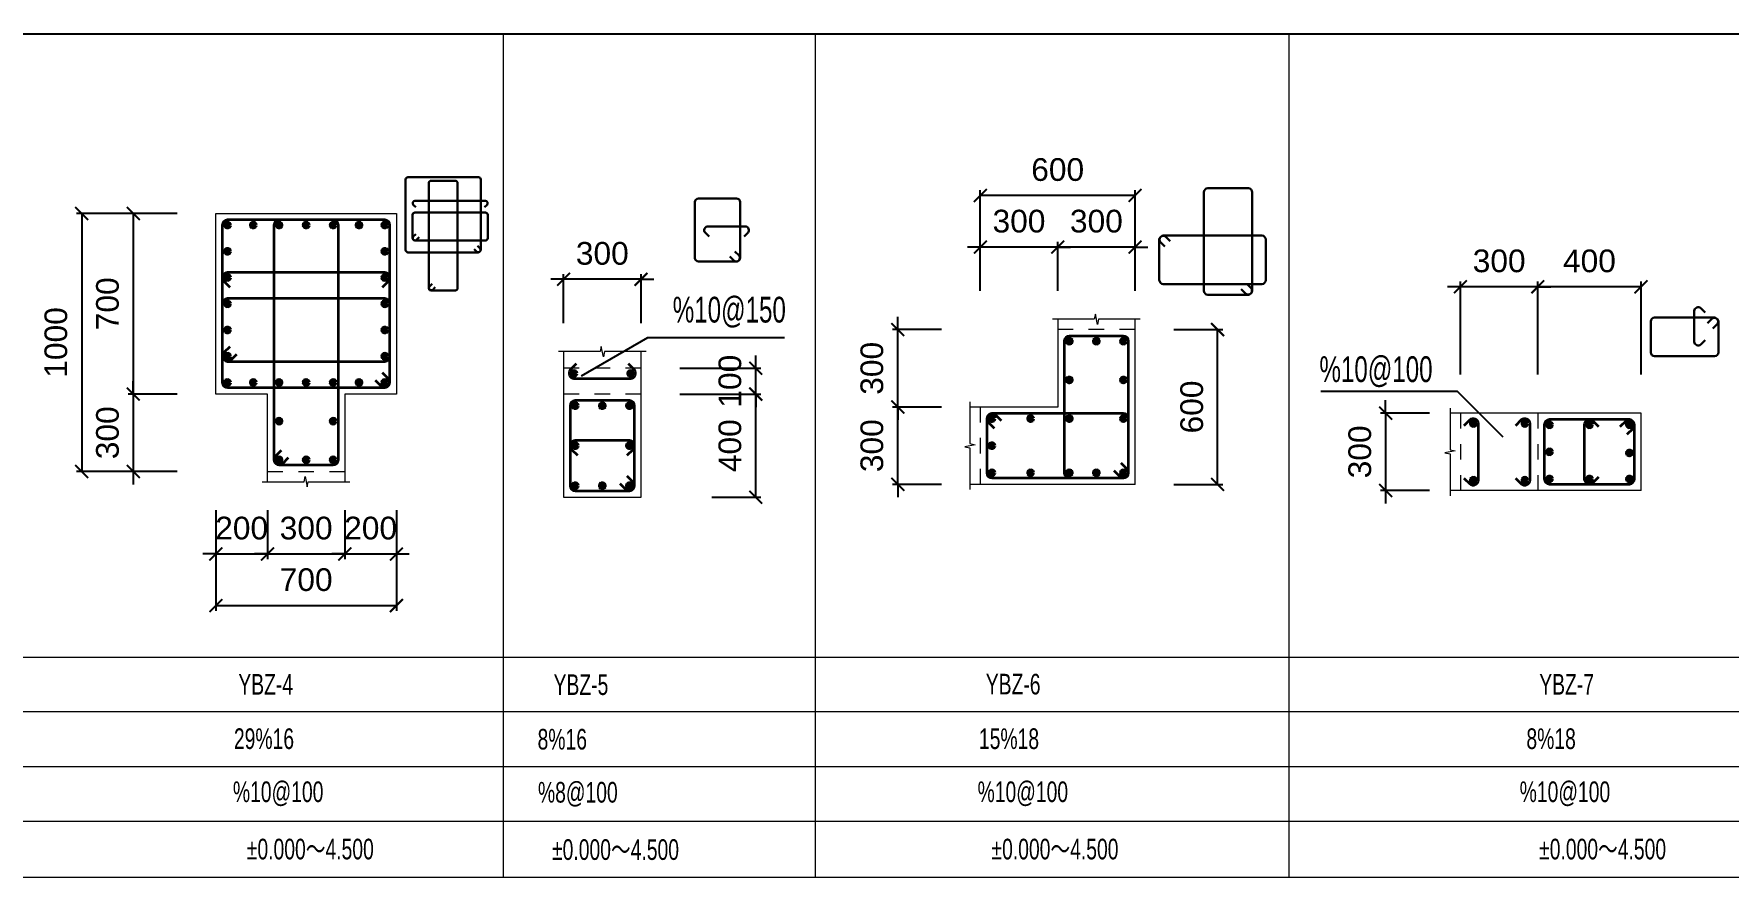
# Model space of a CAD drawing. Header units: millimetres. Extents: x -3831 to 465700, y 39900 to 106100.
# Drawn here: x 47907 to 54475, y 44855 to 48123 of the extents above; entities that cross this region are included whole.
import ezdxf

# ---------------------------------------------------------------- set-up
doc = ezdxf.new("R2010")
doc.units = ezdxf.units.MM
doc.linetypes.add('线型7', pattern=[120.000008, -30.000002, 60.000004, -30.000002])
for name, color, linetype, lineweight in [('S_EdgeMemberLongiBar', 1, 'Continuous', 50), ('S_EdgeMemberShape', 3, 'Continuous', 9), ('S_EdgeMemberShapeDash', 3, '线型7', 9), ('S_EdgeMemberTxt', 7, 'Continuous', 9), ('stirrupfig', 1, 'Continuous', 35), ('StirrupFig_x', 30, 'Continuous', 30), ('拉结区拉筋规', 9, 'Continuous', 25)]:
    doc.layers.add(name, color=color, linetype=linetype, lineweight=lineweight)
doc.layers.add('WALL-Beam', color=80, linetype='Continuous')
doc.styles.get("Standard").update_dxf_attribs({"font": 'arial.ttf'})
doc.styles.add('xxxx', font='RIF.ttf')
doc.dimstyles.new('ISO-25', dxfattribs={"dimtxt": 2.5, "dimasz": 2.5, "dimexe": 1.25, "dimexo": 0.625, "dimtad": 1, "dimtxsty": 'Standard', "dimcen": 2.5, "dimadec": 0, "dimazin": 0, "dimtfac": 1, "dimtmove": 0, "dimatfit": 3, "dimfxl": 1, "dimarcsym": 0})

# ---------------------------------------------------------------- blocks, each defined once
blk = doc.blocks.new('_ArchTick')
at = {"color": 0, "linetype": 'ByBlock', "const_width": 0.15}
blk.add_lwpolyline([(-0.5, -0.5), (0.5, 0.5)], dxfattribs=at)
blk = doc.blocks.new('*D111')
at = {"layer": 'Defpoints', "color": 0, "transparency": 16777216}
for p in [(48612.2, 47427.2), (48292.2, 46727.2), (48612.2, 46727.2)]:
    blk.add_point(p, dxfattribs=at)
at = {"layer": 'WALL-Beam', "color": 0, "lineweight": -2, "transparency": 16777216}
for p, q in [((48462.2, 47427.2), (48272.2, 47427.2)), ((48292.2, 47427.2), (48292.2, 46727.2)), ((48462.2, 46727.2), (48272.2, 46727.2))]:
    blk.add_line(p, q, dxfattribs=at)
at = {"layer": 'WALL-Beam', "color": 0, "lineweight": -2, "transparency": 16777216, "xscale": 50, "yscale": 50, "zscale": 50}
for p, rotation in [((48292.2, 47427.2), 90), ((48292.2, 46727.2), 270)]:
    blk.add_blockref('_ArchTick', p, dxfattribs=dict(at, rotation=rotation))
at = {"layer": 'WALL-Beam', "color": 7, "transparency": 16777216, "insert": (48192.3, 47077.2), "char_height": 88, "attachment_point": 5, "rotation": 90}
blk.add_mtext('700', dxfattribs=at)
blk = doc.blocks.new('*D112')
at = {"layer": 'Defpoints', "color": 0, "transparency": 16777216}
for p in [(48612.2, 46727.2), (48292.2, 46427.2), (48612.2, 46427.2)]:
    blk.add_point(p, dxfattribs=at)
at = {"layer": 'WALL-Beam', "color": 0, "lineweight": -2, "transparency": 16777216}
for p, q in [((48292.2, 46727.2), (48292.2, 46777.2)), ((48462.2, 46727.2), (48272.2, 46727.2)), ((48292.2, 46727.2), (48292.2, 46427.2)), ((48462.2, 46427.2), (48272.2, 46427.2)), ((48292.2, 46427.2), (48292.2, 46377.2))]:
    blk.add_line(p, q, dxfattribs=at)
at = {"layer": 'WALL-Beam', "color": 0, "lineweight": -2, "transparency": 16777216, "xscale": 50, "yscale": 50, "zscale": 50}
for p, rotation in [((48292.2, 46727.2), 270), ((48292.2, 46427.2), 90)]:
    blk.add_blockref('_ArchTick', p, dxfattribs=dict(at, rotation=rotation))
at = {"layer": 'WALL-Beam', "color": 7, "transparency": 16777216, "insert": (48192.3, 46577.2), "char_height": 88, "attachment_point": 5, "rotation": 90}
blk.add_mtext('300', dxfattribs=at)
blk = doc.blocks.new('*D113')
at = {"layer": 'Defpoints', "color": 0, "transparency": 16777216}
for p in [(48612.2, 47427.2), (48092.2, 46427.2), (48612.2, 46427.2)]:
    blk.add_point(p, dxfattribs=at)
at = {"layer": 'WALL-Beam', "color": 0, "lineweight": -2, "transparency": 16777216}
for p, q in [((48462.2, 47427.2), (48072.2, 47427.2)), ((48092.2, 47427.2), (48092.2, 46427.2)), ((48462.2, 46427.2), (48072.2, 46427.2))]:
    blk.add_line(p, q, dxfattribs=at)
at = {"layer": 'WALL-Beam', "color": 0, "lineweight": -2, "transparency": 16777216, "xscale": 50, "yscale": 50, "zscale": 50}
for p, rotation in [((48092.2, 47427.2), 90), ((48092.2, 46427.2), 270)]:
    blk.add_blockref('_ArchTick', p, dxfattribs=dict(at, rotation=rotation))
at = {"layer": 'WALL-Beam', "color": 7, "transparency": 16777216, "insert": (47992.3, 46927.2), "char_height": 88, "attachment_point": 5, "rotation": 90}
blk.add_mtext('1000', dxfattribs=at)
blk = doc.blocks.new('*D114')
at = {"layer": 'Defpoints', "color": 0, "transparency": 16777216}
for p in [(48612.2, 46427.2), (48812.2, 46427.2), (48812.2, 46107.2)]:
    blk.add_point(p, dxfattribs=at)
at = {"layer": 'WALL-Beam', "color": 0, "lineweight": -2, "transparency": 16777216}
for p, q in [((48612.2, 46277.2), (48612.2, 46087.2)), ((48812.2, 46277.2), (48812.2, 46087.2)), ((48612.2, 46107.2), (48562.2, 46107.2)), ((48612.2, 46107.2), (48812.2, 46107.2)), ((48812.2, 46107.2), (48862.2, 46107.2))]:
    blk.add_line(p, q, dxfattribs=at)
at = {"layer": 'WALL-Beam', "color": 0, "lineweight": -2, "transparency": 16777216, "xscale": 50, "yscale": 50, "zscale": 50}
blk.add_blockref('_ArchTick', (48612.2, 46107.2), dxfattribs=at)
at = {"layer": 'WALL-Beam', "color": 0, "lineweight": -2, "transparency": 16777216, "xscale": 50, "yscale": 50, "zscale": 50, "rotation": 180}
blk.add_blockref('_ArchTick', (48812.2, 46107.2), dxfattribs=at)
at = {"layer": 'WALL-Beam', "color": 7, "transparency": 16777216, "insert": (48712.2, 46207.2), "char_height": 88, "attachment_point": 5}
blk.add_mtext('200', dxfattribs=at)
blk = doc.blocks.new('*D115')
at = {"layer": 'Defpoints', "color": 0, "transparency": 16777216}
for p in [(48812.2, 46427.2), (49112.2, 46427.2), (49112.2, 46107.2)]:
    blk.add_point(p, dxfattribs=at)
at = {"layer": 'WALL-Beam', "color": 0, "lineweight": -2, "transparency": 16777216}
for p, q in [((48812.2, 46277.2), (48812.2, 46087.2)), ((49112.2, 46277.2), (49112.2, 46087.2)), ((48812.2, 46107.2), (48762.2, 46107.2)), ((48812.2, 46107.2), (49112.2, 46107.2)), ((49112.2, 46107.2), (49162.2, 46107.2))]:
    blk.add_line(p, q, dxfattribs=at)
at = {"layer": 'WALL-Beam', "color": 0, "lineweight": -2, "transparency": 16777216, "xscale": 50, "yscale": 50, "zscale": 50}
blk.add_blockref('_ArchTick', (48812.2, 46107.2), dxfattribs=at)
at = {"layer": 'WALL-Beam', "color": 0, "lineweight": -2, "transparency": 16777216, "xscale": 50, "yscale": 50, "zscale": 50, "rotation": 180}
blk.add_blockref('_ArchTick', (49112.2, 46107.2), dxfattribs=at)
at = {"layer": 'WALL-Beam', "color": 7, "transparency": 16777216, "insert": (48962.2, 46207.2), "char_height": 88, "attachment_point": 5}
blk.add_mtext('300', dxfattribs=at)
blk = doc.blocks.new('*D116')
at = {"layer": 'Defpoints', "color": 0, "transparency": 16777216}
for p in [(49112.2, 46427.2), (49312.2, 46427.2), (49312.2, 46107.2)]:
    blk.add_point(p, dxfattribs=at)
at = {"layer": 'WALL-Beam', "color": 0, "lineweight": -2, "transparency": 16777216}
for p, q in [((49112.2, 46277.2), (49112.2, 46087.2)), ((49312.2, 46277.2), (49312.2, 46087.2)), ((49112.2, 46107.2), (49062.2, 46107.2)), ((49112.2, 46107.2), (49312.2, 46107.2)), ((49312.2, 46107.2), (49362.2, 46107.2))]:
    blk.add_line(p, q, dxfattribs=at)
at = {"layer": 'WALL-Beam', "color": 0, "lineweight": -2, "transparency": 16777216, "xscale": 50, "yscale": 50, "zscale": 50}
blk.add_blockref('_ArchTick', (49112.2, 46107.2), dxfattribs=at)
at = {"layer": 'WALL-Beam', "color": 0, "lineweight": -2, "transparency": 16777216, "xscale": 50, "yscale": 50, "zscale": 50, "rotation": 180}
blk.add_blockref('_ArchTick', (49312.2, 46107.2), dxfattribs=at)
at = {"layer": 'WALL-Beam', "color": 7, "transparency": 16777216, "insert": (49212.2, 46207.2), "char_height": 88, "attachment_point": 5}
blk.add_mtext('200', dxfattribs=at)
blk = doc.blocks.new('*D117')
at = {"layer": 'Defpoints', "color": 0, "transparency": 16777216}
for p in [(48612.2, 46427.2), (49312.2, 46427.2), (49312.2, 45907.2)]:
    blk.add_point(p, dxfattribs=at)
at = {"layer": 'WALL-Beam', "color": 0, "lineweight": -2, "transparency": 16777216}
for p, q in [((48612.2, 46277.2), (48612.2, 45887.2)), ((49312.2, 46277.2), (49312.2, 45887.2)), ((48612.2, 45907.2), (49312.2, 45907.2))]:
    blk.add_line(p, q, dxfattribs=at)
at = {"layer": 'WALL-Beam', "color": 0, "lineweight": -2, "transparency": 16777216, "xscale": 50, "yscale": 50, "zscale": 50, "rotation": 180}
blk.add_blockref('_ArchTick', (48612.2, 45907.2), dxfattribs=at)
at = {"layer": 'WALL-Beam', "color": 0, "lineweight": -2, "transparency": 16777216, "xscale": 50, "yscale": 50, "zscale": 50}
blk.add_blockref('_ArchTick', (49312.2, 45907.2), dxfattribs=at)
at = {"layer": 'WALL-Beam', "color": 7, "transparency": 16777216, "insert": (48962.2, 46007.2), "char_height": 88, "attachment_point": 5}
blk.add_mtext('700', dxfattribs=at)
blk = doc.blocks.new('*D132')
at = {"layer": 'Defpoints', "color": 0, "transparency": 16777216}
for p in [(52176, 46977), (52496, 46977), (52176, 46377)]:
    blk.add_point(p, dxfattribs=at)
at = {"layer": 'WALL-Beam', "color": 0, "lineweight": -2, "transparency": 16777216}
for p, q in [((52326, 46977), (52516, 46977)), ((52496, 46377), (52496, 46977)), ((52326, 46377), (52516, 46377))]:
    blk.add_line(p, q, dxfattribs=at)
at = {"layer": 'WALL-Beam', "color": 0, "lineweight": -2, "transparency": 16777216, "xscale": 50, "yscale": 50, "zscale": 50}
for p, rotation in [((52496, 46977), 90), ((52496, 46377), 270)]:
    blk.add_blockref('_ArchTick', p, dxfattribs=dict(at, rotation=rotation))
at = {"layer": 'WALL-Beam', "color": 7, "transparency": 16777216, "insert": (52396.1, 46677), "char_height": 88, "attachment_point": 5, "rotation": 90}
blk.add_mtext('600', dxfattribs=at)
blk = doc.blocks.new('*D133')
at = {"layer": 'Defpoints', "color": 0, "transparency": 16777216}
for p in [(51256, 46677), (51576, 46677), (51576, 46377)]:
    blk.add_point(p, dxfattribs=at)
at = {"layer": 'WALL-Beam', "color": 0, "lineweight": -2, "transparency": 16777216}
for p, q in [((51256, 46677), (51256, 46727)), ((51426, 46677), (51236, 46677)), ((51256, 46377), (51256, 46677)), ((51426, 46377), (51236, 46377)), ((51256, 46377), (51256, 46327))]:
    blk.add_line(p, q, dxfattribs=at)
at = {"layer": 'WALL-Beam', "color": 0, "lineweight": -2, "transparency": 16777216, "xscale": 50, "yscale": 50, "zscale": 50}
for p, rotation in [((51256, 46677), 270), ((51256, 46377), 90)]:
    blk.add_blockref('_ArchTick', p, dxfattribs=dict(at, rotation=rotation))
at = {"layer": 'WALL-Beam', "color": 7, "transparency": 16777216, "insert": (51156, 46527), "char_height": 88, "attachment_point": 5, "rotation": 90}
blk.add_mtext('300', dxfattribs=at)
blk = doc.blocks.new('*D134')
at = {"layer": 'Defpoints', "color": 0, "transparency": 16777216}
for p in [(51256, 46977), (51576, 46977), (51576, 46677)]:
    blk.add_point(p, dxfattribs=at)
at = {"layer": 'WALL-Beam', "color": 0, "lineweight": -2, "transparency": 16777216}
for p, q in [((51426, 46977), (51236, 46977)), ((51256, 46977), (51256, 47027)), ((51256, 46677), (51256, 46977)), ((51426, 46677), (51236, 46677)), ((51256, 46677), (51256, 46627))]:
    blk.add_line(p, q, dxfattribs=at)
at = {"layer": 'WALL-Beam', "color": 0, "lineweight": -2, "transparency": 16777216, "xscale": 50, "yscale": 50, "zscale": 50}
for p, rotation in [((51256, 46977), 270), ((51256, 46677), 90)]:
    blk.add_blockref('_ArchTick', p, dxfattribs=dict(at, rotation=rotation))
at = {"layer": 'WALL-Beam', "color": 7, "transparency": 16777216, "insert": (51156, 46827), "char_height": 88, "attachment_point": 5, "rotation": 90}
blk.add_mtext('300', dxfattribs=at)
blk = doc.blocks.new('*D135')
at = {"layer": 'Defpoints', "color": 0, "transparency": 16777216}
for p in [(51876, 47297), (51876, 46977), (52176, 46977)]:
    blk.add_point(p, dxfattribs=at)
at = {"layer": 'WALL-Beam', "color": 0, "lineweight": -2, "transparency": 16777216}
for p, q in [((51876, 47297), (51826, 47297)), ((51876, 47127), (51876, 47317)), ((52176, 47297), (51876, 47297)), ((52176, 47127), (52176, 47317)), ((52176, 47297), (52226, 47297))]:
    blk.add_line(p, q, dxfattribs=at)
at = {"layer": 'WALL-Beam', "color": 0, "lineweight": -2, "transparency": 16777216, "xscale": 50, "yscale": 50, "zscale": 50}
blk.add_blockref('_ArchTick', (51876, 47297), dxfattribs=at)
at = {"layer": 'WALL-Beam', "color": 0, "lineweight": -2, "transparency": 16777216, "xscale": 50, "yscale": 50, "zscale": 50, "rotation": 180}
blk.add_blockref('_ArchTick', (52176, 47297), dxfattribs=at)
at = {"layer": 'WALL-Beam', "color": 7, "transparency": 16777216, "insert": (52026, 47397), "char_height": 88, "attachment_point": 5}
blk.add_mtext('300', dxfattribs=at)
blk = doc.blocks.new('*D136')
at = {"layer": 'Defpoints', "color": 0, "transparency": 16777216}
for p in [(51576, 47297), (51576, 46977), (51876, 46977)]:
    blk.add_point(p, dxfattribs=at)
at = {"layer": 'WALL-Beam', "color": 0, "lineweight": -2, "transparency": 16777216}
for p, q in [((51576, 47297), (51526, 47297)), ((51576, 47127), (51576, 47317)), ((51876, 47297), (51576, 47297)), ((51876, 47127), (51876, 47317)), ((51876, 47297), (51926, 47297))]:
    blk.add_line(p, q, dxfattribs=at)
at = {"layer": 'WALL-Beam', "color": 0, "lineweight": -2, "transparency": 16777216, "xscale": 50, "yscale": 50, "zscale": 50}
blk.add_blockref('_ArchTick', (51576, 47297), dxfattribs=at)
at = {"layer": 'WALL-Beam', "color": 0, "lineweight": -2, "transparency": 16777216, "xscale": 50, "yscale": 50, "zscale": 50, "rotation": 180}
blk.add_blockref('_ArchTick', (51876, 47297), dxfattribs=at)
at = {"layer": 'WALL-Beam', "color": 7, "transparency": 16777216, "insert": (51726, 47397), "char_height": 88, "attachment_point": 5}
blk.add_mtext('300', dxfattribs=at)
blk = doc.blocks.new('*D137')
at = {"layer": 'Defpoints', "color": 0, "transparency": 16777216}
for p in [(51576, 47497), (51576, 46977), (52176, 46977)]:
    blk.add_point(p, dxfattribs=at)
at = {"layer": 'WALL-Beam', "color": 0, "lineweight": -2, "transparency": 16777216}
for p, q in [((51576, 47127), (51576, 47517)), ((52176, 47497), (51576, 47497)), ((52176, 47127), (52176, 47517))]:
    blk.add_line(p, q, dxfattribs=at)
at = {"layer": 'WALL-Beam', "color": 0, "lineweight": -2, "transparency": 16777216, "xscale": 50, "yscale": 50, "zscale": 50, "rotation": 180}
blk.add_blockref('_ArchTick', (51576, 47497), dxfattribs=at)
at = {"layer": 'WALL-Beam', "color": 0, "lineweight": -2, "transparency": 16777216, "xscale": 50, "yscale": 50, "zscale": 50}
blk.add_blockref('_ArchTick', (52176, 47497), dxfattribs=at)
at = {"layer": 'WALL-Beam', "color": 7, "transparency": 16777216, "insert": (51876, 47596.9), "char_height": 88, "attachment_point": 5}
blk.add_mtext('600', dxfattribs=at)
blk = doc.blocks.new('*D168')
at = {"layer": 'Defpoints', "color": 0, "transparency": 16777216}
for p in [(50260.5, 46827), (50705.5, 46827), (50260.5, 46727)]:
    blk.add_point(p, dxfattribs=at)
at = {"layer": 'WALL-Beam', "color": 0, "lineweight": -2, "transparency": 16777216}
for p, q in [((50705.5, 46827), (50705.5, 46877)), ((50410.5, 46827), (50725.5, 46827)), ((50705.5, 46727), (50705.5, 46827)), ((50410.5, 46727), (50725.5, 46727)), ((50705.5, 46727), (50705.5, 46677))]:
    blk.add_line(p, q, dxfattribs=at)
at = {"layer": 'WALL-Beam', "color": 0, "lineweight": -2, "transparency": 16777216, "xscale": 50, "yscale": 50, "zscale": 50}
for p, rotation in [((50705.5, 46827), 270), ((50705.5, 46727), 90)]:
    blk.add_blockref('_ArchTick', p, dxfattribs=dict(at, rotation=rotation))
at = {"layer": 'WALL-Beam', "color": 7, "transparency": 16777216, "insert": (50605.6, 46777), "char_height": 88, "attachment_point": 5, "rotation": 90}
blk.add_mtext('100', dxfattribs=at)
blk = doc.blocks.new('*D169')
at = {"layer": 'Defpoints', "color": 0, "transparency": 16777216}
for p in [(50385.5, 46727), (50705.5, 46727), (50385.5, 46327)]:
    blk.add_point(p, dxfattribs=at)
at = {"layer": 'WALL-Beam', "color": 0, "lineweight": -2, "transparency": 16777216}
for p, q in [((50535.5, 46727), (50725.5, 46727)), ((50705.5, 46327), (50705.5, 46727)), ((50535.5, 46327), (50725.5, 46327))]:
    blk.add_line(p, q, dxfattribs=at)
at = {"layer": 'WALL-Beam', "color": 0, "lineweight": -2, "transparency": 16777216, "xscale": 50, "yscale": 50, "zscale": 50}
for p, rotation in [((50705.5, 46727), 90), ((50705.5, 46327), 270)]:
    blk.add_blockref('_ArchTick', p, dxfattribs=dict(at, rotation=rotation))
at = {"layer": 'WALL-Beam', "color": 7, "transparency": 16777216, "insert": (50605.6, 46527), "char_height": 88, "attachment_point": 5, "rotation": 90}
blk.add_mtext('400', dxfattribs=at)
blk = doc.blocks.new('*D170')
at = {"layer": 'Defpoints', "color": 0, "transparency": 16777216}
for p in [(49960.5, 47172), (49960.5, 46852), (50260.5, 46852)]:
    blk.add_point(p, dxfattribs=at)
at = {"layer": 'WALL-Beam', "color": 0, "lineweight": -2, "transparency": 16777216}
for p, q in [((49960.5, 47172), (49910.5, 47172)), ((49960.5, 47002), (49960.5, 47192)), ((50260.5, 47172), (49960.5, 47172)), ((50260.5, 47002), (50260.5, 47192)), ((50260.5, 47172), (50310.5, 47172))]:
    blk.add_line(p, q, dxfattribs=at)
at = {"layer": 'WALL-Beam', "color": 0, "lineweight": -2, "transparency": 16777216, "xscale": 50, "yscale": 50, "zscale": 50}
blk.add_blockref('_ArchTick', (49960.5, 47172), dxfattribs=at)
at = {"layer": 'WALL-Beam', "color": 0, "lineweight": -2, "transparency": 16777216, "xscale": 50, "yscale": 50, "zscale": 50, "rotation": 180}
blk.add_blockref('_ArchTick', (50260.5, 47172), dxfattribs=at)
at = {"layer": 'WALL-Beam', "color": 7, "transparency": 16777216, "insert": (50110.5, 47272), "char_height": 88, "attachment_point": 5}
blk.add_mtext('300', dxfattribs=at)
blk = doc.blocks.new('*D180')
at = {"layer": 'Defpoints', "color": 0, "transparency": 16777216}
for p in [(53437.6, 47143), (53437.6, 46653.1), (53737.6, 46653.1)]:
    blk.add_point(p, dxfattribs=at)
at = {"layer": 'WALL-Beam', "color": 0, "lineweight": -2, "transparency": 16777216}
for p, q in [((53437.6, 46803.1), (53437.6, 47163)), ((53737.6, 46803.1), (53737.6, 47163)), ((53437.6, 47143), (53387.6, 47143)), ((53737.6, 47143), (53437.6, 47143)), ((53737.6, 47143), (53787.6, 47143))]:
    blk.add_line(p, q, dxfattribs=at)
at = {"layer": 'WALL-Beam', "color": 0, "lineweight": -2, "transparency": 16777216, "xscale": 50, "yscale": 50, "zscale": 50}
blk.add_blockref('_ArchTick', (53437.6, 47143), dxfattribs=at)
at = {"layer": 'WALL-Beam', "color": 0, "lineweight": -2, "transparency": 16777216, "xscale": 50, "yscale": 50, "zscale": 50, "rotation": 180}
blk.add_blockref('_ArchTick', (53737.6, 47143), dxfattribs=at)
at = {"layer": 'WALL-Beam', "color": 7, "transparency": 16777216, "insert": (53587.6, 47242.9), "char_height": 88, "attachment_point": 5}
blk.add_mtext('300', dxfattribs=at)
blk = doc.blocks.new('*D181')
at = {"layer": 'Defpoints', "color": 0, "transparency": 16777216}
for p in [(53737.6, 47143), (53737.6, 46653.1), (54137.6, 46653.1)]:
    blk.add_point(p, dxfattribs=at)
at = {"layer": 'WALL-Beam', "color": 0, "lineweight": -2, "transparency": 16777216}
for p, q in [((53737.6, 46803.1), (53737.6, 47163)), ((54137.6, 46803.1), (54137.6, 47163)), ((54137.6, 47143), (53737.6, 47143))]:
    blk.add_line(p, q, dxfattribs=at)
at = {"layer": 'WALL-Beam', "color": 0, "lineweight": -2, "transparency": 16777216, "xscale": 50, "yscale": 50, "zscale": 50, "rotation": 180}
blk.add_blockref('_ArchTick', (53737.6, 47143), dxfattribs=at)
at = {"layer": 'WALL-Beam', "color": 0, "lineweight": -2, "transparency": 16777216, "xscale": 50, "yscale": 50, "zscale": 50}
blk.add_blockref('_ArchTick', (54137.6, 47143), dxfattribs=at)
at = {"layer": 'WALL-Beam', "color": 7, "transparency": 16777216, "insert": (53937.6, 47242.9), "char_height": 88, "attachment_point": 5}
blk.add_mtext('400', dxfattribs=at)
blk = doc.blocks.new('*D182')
at = {"layer": 'Defpoints', "color": 0, "transparency": 16777216}
for p in [(53467.6, 46653.1), (53147.6, 46353.1), (53467.6, 46353.1)]:
    blk.add_point(p, dxfattribs=at)
at = {"layer": 'WALL-Beam', "color": 0, "lineweight": -2, "transparency": 16777216}
for p, q in [((53147.6, 46653.1), (53147.6, 46703.1)), ((53317.6, 46653.1), (53127.6, 46653.1)), ((53147.6, 46653.1), (53147.6, 46353.1)), ((53317.6, 46353.1), (53127.6, 46353.1)), ((53147.6, 46353.1), (53147.6, 46303.1))]:
    blk.add_line(p, q, dxfattribs=at)
at = {"layer": 'WALL-Beam', "color": 0, "lineweight": -2, "transparency": 16777216, "xscale": 50, "yscale": 50, "zscale": 50}
for p, rotation in [((53147.6, 46653.1), 270), ((53147.6, 46353.1), 90)]:
    blk.add_blockref('_ArchTick', p, dxfattribs=dict(at, rotation=rotation))
at = {"layer": 'WALL-Beam', "color": 7, "transparency": 16777216, "insert": (53047.6, 46503.1), "char_height": 88, "attachment_point": 5, "rotation": 90}
blk.add_mtext('300', dxfattribs=at)

msp = doc.modelspace()

# ---------------------------------------------------------------- hatches: boundary and pattern name
at = {"layer": 'S_EdgeMemberLongiBar'}
h = msp.add_hatch(color=256, dxfattribs=at)
h.dxf.hatch_style = 1
edge = h.paths.add_edge_path()
edge.add_arc((48657.24669, 47382.2208), 10, 0, 360)
h = msp.add_hatch(color=256, dxfattribs=at)
h.dxf.hatch_style = 1
edge = h.paths.add_edge_path()
edge.add_arc((48757.24669, 47382.2208), 10, 0, 360)
h = msp.add_hatch(color=256, dxfattribs=at)
h.dxf.hatch_style = 1
edge = h.paths.add_edge_path()
edge.add_arc((48857.24669, 47382.2208), 10, 0, 360)
h = msp.add_hatch(color=256, dxfattribs=at)
h.dxf.hatch_style = 1
edge = h.paths.add_edge_path()
edge.add_arc((48962.24669, 47382.2208), 10, 0, 360)
h = msp.add_hatch(color=256, dxfattribs=at)
h.dxf.hatch_style = 1
edge = h.paths.add_edge_path()
edge.add_arc((49067.24669, 47382.2208), 10, 0, 360)
h = msp.add_hatch(color=256, dxfattribs=at)
h.dxf.hatch_style = 1
edge = h.paths.add_edge_path()
edge.add_arc((49167.24669, 47382.2208), 10, 0, 360)
h = msp.add_hatch(color=256, dxfattribs=at)
h.dxf.hatch_style = 1
edge = h.paths.add_edge_path()
edge.add_arc((49267.24669, 47382.2208), 10, 0, 360)
h = msp.add_hatch(color=256, dxfattribs=at)
h.dxf.hatch_style = 1
edge = h.paths.add_edge_path()
edge.add_arc((48657.24669, 47280.55478), 10, 0, 360)
h = msp.add_hatch(color=256, dxfattribs=at)
h.dxf.hatch_style = 1
edge = h.paths.add_edge_path()
edge.add_arc((49267.24669, 47280.55088), 10, 0, 360)
h = msp.add_hatch(color=256, dxfattribs=at)
h.dxf.hatch_style = 1
edge = h.paths.add_edge_path()
edge.add_arc((48657.24669, 47178.88681), 10, 0, 360)
h = msp.add_hatch(color=256, dxfattribs=at)
h.dxf.hatch_style = 1
edge = h.paths.add_edge_path()
edge.add_arc((49267.24669, 47178.88681), 10, 0, 360)
h = msp.add_hatch(color=256, dxfattribs=at)
h.dxf.hatch_style = 1
edge = h.paths.add_edge_path()
edge.add_arc((48657.24669, 47077.22275), 10, 0, 360)
h = msp.add_hatch(color=256, dxfattribs=at)
h.dxf.hatch_style = 1
edge = h.paths.add_edge_path()
edge.add_arc((49267.24669, 47077.21884), 10, 0, 360)
h = msp.add_hatch(color=256, dxfattribs=at)
h.dxf.hatch_style = 1
edge = h.paths.add_edge_path()
edge.add_arc((48657.24669, 46975.55674), 10, 0, 360)
h = msp.add_hatch(color=256, dxfattribs=at)
h.dxf.hatch_style = 1
edge = h.paths.add_edge_path()
edge.add_arc((49267.24669, 46975.55283), 10, 0, 360)
h = msp.add_hatch(color=256, dxfattribs=at)
h.dxf.hatch_style = 1
edge = h.paths.add_edge_path()
edge.add_arc((51921.00567, 46931.99033), 10, 0, 360)
h = msp.add_hatch(color=256, dxfattribs=at)
h.dxf.hatch_style = 1
edge = h.paths.add_edge_path()
edge.add_arc((52026.00567, 46931.99033), 10, 0, 360)
h = msp.add_hatch(color=256, dxfattribs=at)
h.dxf.hatch_style = 1
edge = h.paths.add_edge_path()
edge.add_arc((52131.00567, 46931.99033), 10, 0, 360)
h = msp.add_hatch(color=256, dxfattribs=at)
h.dxf.hatch_style = 1
edge = h.paths.add_edge_path()
edge.add_arc((48657.24669, 46873.89072), 10, 0, 360)
h = msp.add_hatch(color=256, dxfattribs=at)
h.dxf.hatch_style = 1
edge = h.paths.add_edge_path()
edge.add_arc((49267.24669, 46873.88681), 10, 0, 360)
h = msp.add_hatch(color=256, dxfattribs=at)
h.dxf.hatch_style = 1
edge = h.paths.add_edge_path()
edge.add_arc((48657.24669, 46772.2208), 10, 0, 360)
h = msp.add_hatch(color=256, dxfattribs=at)
h.dxf.hatch_style = 1
edge = h.paths.add_edge_path()
edge.add_arc((48757.24669, 46772.2208), 10, 0, 360)
h = msp.add_hatch(color=256, dxfattribs=at)
h.dxf.hatch_style = 1
edge = h.paths.add_edge_path()
edge.add_arc((48857.24669, 46772.2208), 10, 0, 360)
h = msp.add_hatch(color=256, dxfattribs=at)
h.dxf.hatch_style = 1
edge = h.paths.add_edge_path()
edge.add_arc((48962.24669, 46772.2208), 10, 0, 360)
h = msp.add_hatch(color=256, dxfattribs=at)
h.dxf.hatch_style = 1
edge = h.paths.add_edge_path()
edge.add_arc((49067.24669, 46772.2208), 10, 0, 360)
h = msp.add_hatch(color=256, dxfattribs=at)
h.dxf.hatch_style = 1
edge = h.paths.add_edge_path()
edge.add_arc((49167.24669, 46772.2208), 10, 0, 360)
h = msp.add_hatch(color=256, dxfattribs=at)
h.dxf.hatch_style = 1
edge = h.paths.add_edge_path()
edge.add_arc((49267.24669, 46772.2208), 10, 0, 360)
h = msp.add_hatch(color=256, dxfattribs=at)
h.dxf.hatch_style = 1
edge = h.paths.add_edge_path()
edge.add_arc((50000.54826, 46806.99033), 10, 0, 360)
h = msp.add_hatch(color=256, dxfattribs=at)
h.dxf.hatch_style = 1
edge = h.paths.add_edge_path()
edge.add_arc((50220.54826, 46806.99033), 10, 0, 360)
h = msp.add_hatch(color=256, dxfattribs=at)
h.dxf.hatch_style = 1
edge = h.paths.add_edge_path()
edge.add_arc((51921.00567, 46781.99033), 10, 0, 360)
h = msp.add_hatch(color=256, dxfattribs=at)
h.dxf.hatch_style = 1
edge = h.paths.add_edge_path()
edge.add_arc((52131.00567, 46781.99033), 10, 0, 360)
h = msp.add_hatch(color=256, dxfattribs=at)
h.dxf.hatch_style = 1
edge = h.paths.add_edge_path()
edge.add_arc((50005.54826, 46681.99033), 10, 0, 360)
h = msp.add_hatch(color=256, dxfattribs=at)
h.dxf.hatch_style = 1
edge = h.paths.add_edge_path()
edge.add_arc((50110.54826, 46681.99033), 10, 0, 360)
h = msp.add_hatch(color=256, dxfattribs=at)
h.dxf.hatch_style = 1
edge = h.paths.add_edge_path()
edge.add_arc((50215.54826, 46681.99033), 10, 0, 360)
h = msp.add_hatch(color=256, dxfattribs=at)
h.dxf.hatch_style = 1
edge = h.paths.add_edge_path()
edge.add_arc((51621.00567, 46631.99033), 10, 0, 360)
h = msp.add_hatch(color=256, dxfattribs=at)
h.dxf.hatch_style = 1
edge = h.paths.add_edge_path()
edge.add_arc((51771.00567, 46631.99033), 10, 0, 360)
h = msp.add_hatch(color=256, dxfattribs=at)
h.dxf.hatch_style = 1
edge = h.paths.add_edge_path()
edge.add_arc((51921.00567, 46631.99033), 10, 0, 360)
h = msp.add_hatch(color=256, dxfattribs=at)
h.dxf.hatch_style = 1
edge = h.paths.add_edge_path()
edge.add_arc((52131.00567, 46631.99033), 10, 0, 360)
h = msp.add_hatch(color=256, dxfattribs=at)
h.dxf.hatch_style = 1
edge = h.paths.add_edge_path()
edge.add_arc((48857.24669, 46622.2208), 10, 0, 360)
h = msp.add_hatch(color=256, dxfattribs=at)
h.dxf.hatch_style = 1
edge = h.paths.add_edge_path()
edge.add_arc((49067.24669, 46622.2208), 10, 0, 360)
h = msp.add_hatch(color=256, dxfattribs=at)
h.dxf.hatch_style = 1
edge = h.paths.add_edge_path()
edge.add_arc((53487.58753, 46613.13636), 10, 0, 360)
h = msp.add_hatch(color=256, dxfattribs=at)
h.dxf.hatch_style = 1
edge = h.paths.add_edge_path()
edge.add_arc((53687.58753, 46613.13636), 10, 0, 360)
h = msp.add_hatch(color=256, dxfattribs=at)
h.dxf.hatch_style = 1
edge = h.paths.add_edge_path()
edge.add_arc((53782.58753, 46608.13636), 10, 0, 360)
h = msp.add_hatch(color=256, dxfattribs=at)
h.dxf.hatch_style = 1
edge = h.paths.add_edge_path()
edge.add_arc((53937.58753, 46608.13636), 10, 0, 360)
h = msp.add_hatch(color=256, dxfattribs=at)
h.dxf.hatch_style = 1
edge = h.paths.add_edge_path()
edge.add_arc((54092.58753, 46608.13636), 10, 0, 360)
h = msp.add_hatch(color=256, dxfattribs=at)
h.dxf.hatch_style = 1
edge = h.paths.add_edge_path()
edge.add_arc((50005.54826, 46526.99033), 10, 0, 360)
h = msp.add_hatch(color=256, dxfattribs=at)
h.dxf.hatch_style = 1
edge = h.paths.add_edge_path()
edge.add_arc((50215.54826, 46526.99033), 10, 0, 360)
h = msp.add_hatch(color=256, dxfattribs=at)
h.dxf.hatch_style = 1
edge = h.paths.add_edge_path()
edge.add_arc((51621.00567, 46526.99033), 10, 0, 360)
h = msp.add_hatch(color=256, dxfattribs=at)
h.dxf.hatch_style = 1
edge = h.paths.add_edge_path()
edge.add_arc((53782.58753, 46503.13636), 10, 0, 360)
h = msp.add_hatch(color=256, dxfattribs=at)
h.dxf.hatch_style = 1
edge = h.paths.add_edge_path()
edge.add_arc((54092.58753, 46498.94141), 10, 0, 360)
h = msp.add_hatch(color=256, dxfattribs=at)
h.dxf.hatch_style = 1
edge = h.paths.add_edge_path()
edge.add_arc((48857.24669, 46472.2208), 10, 0, 360)
h = msp.add_hatch(color=256, dxfattribs=at)
h.dxf.hatch_style = 1
edge = h.paths.add_edge_path()
edge.add_arc((48962.24669, 46472.2208), 10, 0, 360)
h = msp.add_hatch(color=256, dxfattribs=at)
h.dxf.hatch_style = 1
edge = h.paths.add_edge_path()
edge.add_arc((49067.24669, 46472.2208), 10, 0, 360)
h = msp.add_hatch(color=256, dxfattribs=at)
h.dxf.hatch_style = 1
edge = h.paths.add_edge_path()
edge.add_arc((50005.54826, 46371.99033), 10, 0, 360)
h = msp.add_hatch(color=256, dxfattribs=at)
h.dxf.hatch_style = 1
edge = h.paths.add_edge_path()
edge.add_arc((50110.54826, 46371.99033), 10, 0, 360)
h = msp.add_hatch(color=256, dxfattribs=at)
h.dxf.hatch_style = 1
edge = h.paths.add_edge_path()
edge.add_arc((50215.54826, 46371.99033), 10, 0, 360)
h = msp.add_hatch(color=256, dxfattribs=at)
h.dxf.hatch_style = 1
edge = h.paths.add_edge_path()
edge.add_arc((51621.00567, 46421.99033), 10, 0, 360)
h = msp.add_hatch(color=256, dxfattribs=at)
h.dxf.hatch_style = 1
edge = h.paths.add_edge_path()
edge.add_arc((51771.00567, 46421.99033), 10, 0, 360)
h = msp.add_hatch(color=256, dxfattribs=at)
h.dxf.hatch_style = 1
edge = h.paths.add_edge_path()
edge.add_arc((51921.00567, 46421.99033), 10, 0, 360)
h = msp.add_hatch(color=256, dxfattribs=at)
h.dxf.hatch_style = 1
edge = h.paths.add_edge_path()
edge.add_arc((52026.00567, 46421.99033), 10, 0, 360)
h = msp.add_hatch(color=256, dxfattribs=at)
h.dxf.hatch_style = 1
edge = h.paths.add_edge_path()
edge.add_arc((52131.00567, 46421.99033), 10, 0, 360)
h = msp.add_hatch(color=256, dxfattribs=at)
h.dxf.hatch_style = 1
edge = h.paths.add_edge_path()
edge.add_arc((53487.58753, 46393.13636), 10, 0, 360)
h = msp.add_hatch(color=256, dxfattribs=at)
h.dxf.hatch_style = 1
edge = h.paths.add_edge_path()
edge.add_arc((53687.58753, 46393.13636), 10, 0, 360)
h = msp.add_hatch(color=256, dxfattribs=at)
h.dxf.hatch_style = 1
edge = h.paths.add_edge_path()
edge.add_arc((53782.58753, 46398.13636), 10, 0, 360)
h = msp.add_hatch(color=256, dxfattribs=at)
h.dxf.hatch_style = 1
edge = h.paths.add_edge_path()
edge.add_arc((53937.58753, 46398.13636), 10, 0, 360)
h = msp.add_hatch(color=256, dxfattribs=at)
h.dxf.hatch_style = 1
edge = h.paths.add_edge_path()
edge.add_arc((54092.58753, 46398.13636), 10, 0, 360)

# ---------------------------------------------------------------- linework, layer by layer
msp.add_line((42786.54669, 48123.33867), (66565.39555, 48123.33867))
for centre in [(48657.24669, 47382.2208), (48757.24669, 47382.2208), (48857.24669, 47382.2208), (48962.24669, 47382.2208), (49067.24669, 47382.2208), (49167.24669, 47382.2208), (49267.24669, 47382.2208), (48657.24669, 47280.55478), (49267.24669, 47280.55088), (48657.24669, 47178.88681), (49267.24669, 47178.88681), (48657.24669, 47077.22275), (49267.24669, 47077.21884), (48657.24669, 46975.55674), (49267.24669, 46975.55283), (51921.00567, 46931.99033), (52026.00567, 46931.99033), (52131.00567, 46931.99033), (48657.24669, 46873.89072), (49267.24669, 46873.88681), (48657.24669, 46772.2208), (48757.24669, 46772.2208), (48857.24669, 46772.2208), (48962.24669, 46772.2208), (49067.24669, 46772.2208), (49167.24669, 46772.2208), (49267.24669, 46772.2208), (50000.54826, 46806.99033), (50220.54826, 46806.99033), (51921.00567, 46781.99033), (52131.00567, 46781.99033), (50005.54826, 46681.99033), (50110.54826, 46681.99033), (50215.54826, 46681.99033), (51621.00567, 46631.99033), (51771.00567, 46631.99033), (51921.00567, 46631.99033), (52131.00567, 46631.99033), (48857.24669, 46622.2208), (49067.24669, 46622.2208), (53487.58753, 46613.13636), (53687.58753, 46613.13636), (53782.58753, 46608.13636), (53937.58753, 46608.13636), (54092.58753, 46608.13636), (50005.54826, 46526.99033), (50215.54826, 46526.99033), (51621.00567, 46526.99033), (53782.58753, 46503.13636), (54092.58753, 46498.94141), (48857.24669, 46472.2208), (48962.24669, 46472.2208), (49067.24669, 46472.2208), (50005.54826, 46371.99033), (50110.54826, 46371.99033), (50215.54826, 46371.99033), (51621.00567, 46421.99033), (51771.00567, 46421.99033), (51921.00567, 46421.99033), (52026.00567, 46421.99033), (52131.00567, 46421.99033), (53487.58753, 46393.13636), (53687.58753, 46393.13636), (53782.58753, 46398.13636), (53937.58753, 46398.13636), (54092.58753, 46398.13636)]:
    msp.add_circle(centre, 10, dxfattribs=at)
at = {"layer": 'S_EdgeMemberShape'}
for p, q in [((51876.00567, 47016.99033), (51876.00567, 46676.99033)), ((52176.00567, 46376.99033), (52176.00567, 47016.99033)), ((49960.54826, 46891.99033), (49960.54826, 46326.99033)), ((50260.54826, 46326.99033), (50260.54826, 46891.99033)), ((48812.24669, 46727.2208), (48812.24669, 46727.2208)), ((51876.00567, 46676.99033), (51536.00567, 46676.99033)), ((54137.58753, 46653.13636), (53397.58753, 46653.13636)), ((54137.58753, 46353.13636), (54137.58753, 46653.13636)), ((54137.58753, 46653.13636), (54137.58753, 46653.13636)), ((52176.00567, 46376.99033), (51536.00567, 46376.99033)), ((52176.00567, 46376.99033), (52176.00567, 46376.99033)), ((49960.54826, 46326.99033), (50260.54826, 46326.99033)), ((50260.54826, 46326.99033), (50260.54826, 46326.99033)), ((54137.58753, 46353.13636), (53397.58753, 46353.13636))]:
    msp.add_line(p, q, dxfattribs=at)
for points in [[(48812.24669, 46387.2208), (48812.24669, 46727.2208), (48612.24669, 46727.2208), (48612.24669, 47427.2208), (49312.24669, 47427.2208), (49312.24669, 46727.2208), (49112.24669, 46727.2208), (49112.24669, 46387.2208)], [(52196.00567, 47016.99033), (52034.00567, 47016.99033), (52030.00567, 46996.99033), (52022.00567, 47036.99033), (52018.00567, 47016.99033), (51856.00567, 47016.99033)], [(50280.54826, 46891.99033), (50118.54826, 46891.99033), (50114.54826, 46871.99033), (50106.54826, 46911.99033), (50102.54826, 46891.99033), (49940.54826, 46891.99033)], [(51536.00567, 46696.99033), (51536.00567, 46534.99033), (51556.00567, 46530.99033), (51516.00567, 46522.99033), (51536.00567, 46518.99033), (51536.00567, 46356.99033)], [(53397.58753, 46673.13636), (53397.58753, 46511.13636), (53417.58753, 46507.13636), (53377.58753, 46499.13636), (53397.58753, 46495.13636), (53397.58753, 46333.13636)], [(48792.24669, 46387.2208), (48954.24669, 46387.2208), (48958.24669, 46407.2208), (48966.24669, 46367.2208), (48970.24669, 46387.2208), (49132.24669, 46387.2208)]]:
    msp.add_lwpolyline(points, dxfattribs=at)
at = {"layer": 'S_EdgeMemberShapeDash'}
for p, q in [((52176.00567, 46976.99033), (51876.00567, 46976.99033)), ((50260.54826, 46826.99033), (49960.54826, 46826.99033)), ((50260.54826, 46726.99033), (49960.54826, 46726.99033)), ((51576.00567, 46676.99033), (51576.00567, 46376.99033)), ((53437.58753, 46653.13636), (53437.58753, 46353.13636)), ((53737.58753, 46653.13636), (53737.58753, 46353.13636)), ((48812.24669, 46427.2208), (49112.24669, 46427.2208))]:
    msp.add_line(p, q, dxfattribs=at)
at = {"layer": 'S_EdgeMemberTxt'}
for p, q in [((49726.74669, 44854.70686), (49726.74669, 48123.33867)), ((50937.40055, 44854.70686), (50937.40055, 48123.33867)), ((52773.4742, 44854.70686), (52773.4742, 48123.33867)), ((42786.54669, 45707.2208), (66565.39555, 45707.2208)), ((42786.54669, 45497.22081), (66565.39555, 45497.22081)), ((42786.54669, 45284.09232), (66565.39555, 45284.09232)), ((42786.54669, 45070.96384), (66565.39555, 45070.96384)), ((42786.54669, 44854.70686), (66565.39555, 44854.70686))]:
    msp.add_line(p, q, dxfattribs=at)
at = {"layer": 'stirrupfig'}
for points in [[(49230.47716, 46780.70517), (49253.10412, 46758.07822, 0.5890414119), (49287.24669, 46772.2208), (49287.24669, 47382.2208, 0.3926990819), (49267.24669, 47402.2208), (48657.24669, 47402.2208, 0.3926990819), (48637.24669, 47382.2208), (48637.24669, 46772.2208, 0.3926990819), (48657.24669, 46752.2208), (49267.24669, 46752.2208, 0.5890414119), (49281.38927, 46786.36338), (49258.76232, 46808.99033)], [(48857.24669, 47402.2208, 0.3926990819), (48837.24669, 47382.2208), (48837.24669, 46472.2208, 0.5890414119), (48871.38927, 46458.07822), (48894.01623, 46480.70517)], [(48865.73107, 46508.99033), (48843.10412, 46486.36338, 0.5890414119), (48857.24669, 46452.2208), (49067.24669, 46452.2208, 0.3926990819), (49087.24669, 46472.2208), (49087.24669, 47382.2208, 0.3926990819), (49067.24669, 47402.2208)], [(49258.76232, 47142.11728), (49281.38927, 47164.74424, 0.5890414119), (49267.24669, 47198.88681), (48657.24669, 47198.88681, 0.5890414119), (48643.10412, 47164.74424), (48665.73107, 47142.11728)], [(49287.24669, 47077.21884, 0.3926963651), (49267.24669, 47097.21884), (48657.24669, 47097.22275, 0.3927018448), (48637.24669, 47077.22275)], [(48665.73107, 46910.66025), (48643.10412, 46888.0333, 0.5890414119), (48657.24669, 46853.89072), (49267.24669, 46853.88681, 0.3927018448), (49287.24669, 46873.88681)], [(52094.23692, 46430.4747), (52116.86504, 46407.84775, 0.5890639677), (52151.00567, 46421.99033), (52151.00567, 46931.99033, 0.3926990819), (52131.00567, 46951.99033), (51921.00567, 46951.99033, 0.3926990819), (51901.00567, 46931.99033), (51901.00567, 46421.99033, 0.3926990819), (51921.00567, 46401.99033)], [(48637.24669, 46873.89072, 0.5890414119), (48671.38927, 46859.74814), (48694.01623, 46882.37509)], [(50009.03654, 46843.75908), (49986.40763, 46821.13252, 0.5890552656), (50000.54826, 46786.99033), (50220.54826, 46786.99033, 0.5890552656), (50234.68888, 46821.13252), (50212.05998, 46843.75908)], [(50178.77873, 46380.4747), (50201.40763, 46357.84814, 0.5890658365), (50235.54826, 46371.99033), (50235.54826, 46681.99033, 0.3926990819), (50215.54826, 46701.99033), (50005.54826, 46701.99033, 0.3926990819), (49985.54826, 46681.99033), (49985.54826, 46371.99033, 0.3926990819), (50005.54826, 46351.99033), (50215.54826, 46351.99033, 0.5890552656), (50229.68888, 46386.13252), (50207.05998, 46408.75908)], [(51657.7752, 46623.50595), (51635.14629, 46646.13291, 0.5890639677), (51601.00567, 46631.99033), (51601.00567, 46421.99033, 0.3926990819), (51621.00567, 46401.99033), (52131.00567, 46401.99033, 0.3926990819), (52151.00567, 46421.99033)], [(52151.00567, 46631.99033, 0.3926990819), (52131.00567, 46651.99033), (51621.00567, 46651.99033, 0.5890507543), (51606.86504, 46617.84775), (51629.49395, 46595.2208)], [(53450.81878, 46401.62464), (53473.44534, 46378.99573, 0.5890552656), (53507.58753, 46393.13636), (53507.58753, 46613.13636, 0.5890552656), (53473.44534, 46627.27698), (53450.81878, 46604.64807)], [(53650.81878, 46401.62464), (53673.44534, 46378.99573, 0.5890552656), (53707.58753, 46393.13636), (53707.58753, 46613.13636, 0.5890552656), (53673.44534, 46627.27698), (53650.81878, 46604.64807)], [(54084.10315, 46571.36682), (54106.72971, 46593.99573, 0.5890658365), (54092.58753, 46628.13636), (53782.58753, 46628.13636, 0.3926990819), (53762.58753, 46608.13636), (53762.58753, 46398.13636, 0.3926990819), (53782.58753, 46378.13636), (54092.58753, 46378.13636, 0.3926990819), (54112.58753, 46398.13636), (54112.58753, 46608.13636, 0.5890552656), (54078.44534, 46622.27698), (54055.81878, 46599.64807)], [(53974.35628, 46599.64807), (53951.72971, 46622.27698, 0.5890552656), (53917.58753, 46608.13636), (53917.58753, 46398.13636, 0.5890552656), (53951.72971, 46383.99573), (53974.35628, 46406.62464)], [(50207.05998, 46490.22158), (50229.68888, 46512.84814, 0.5890552656), (50215.54826, 46546.99033), (50005.54826, 46546.99033, 0.5890552656), (49991.40763, 46512.84814), (50014.03654, 46490.22158)], [(52131.00567, 46401.99033, 0.5890507543), (52145.14629, 46436.13291), (52122.51817, 46458.75986)]]:
    msp.add_lwpolyline(points, format="xyb", dxfattribs=at)
at = {"layer": 'StirrupFig_x'}
for points in [[(49613.79201, 47289.27847), (49623.92889, 47279.1416, 0.5890414119), (49639.22476, 47285.47747), (49639.22476, 47558.75747, 0.3926990819), (49630.26476, 47567.71747), (49356.98476, 47567.71747, 0.3926990819), (49348.02476, 47558.75747), (49348.02476, 47285.47747, 0.3926990819), (49356.98476, 47276.51747), (49630.26476, 47276.51747, 0.5890414119), (49636.60064, 47291.81335), (49626.46376, 47301.95022)], [(49463.05751, 47141.43847), (49452.92064, 47131.3016, -0.5890414119), (49437.62476, 47137.63747), (49437.62476, 47545.31747, -0.3926990819), (49446.58476, 47554.27747), (49540.66476, 47554.27747, -0.3926990819), (49549.62476, 47545.31747), (49549.62476, 47137.63747, -0.3926990819), (49540.66476, 47128.67747), (49446.58476, 47128.67747, -0.5890414119), (49440.24889, 47143.97335), (49450.38576, 47154.11022)], [(52587.79818, 47133.67571), (52604.7681, 47116.70579, 0.5889215297), (52630.38295, 47127.31243), (52630.38295, 47509.81243, 0.3926300376), (52615.37826, 47524.8136), (52457.87826, 47524.8136, 0.3926300376), (52442.87357, 47509.81243), (52442.87357, 47127.31243, 0.3926300376), (52457.87826, 47112.31126), (52615.37826, 47112.31126, 0.5890073529), (52625.98842, 47137.91907), (52609.01498, 47154.88811)], [(49400.33751, 47334.8266), (49390.20064, 47324.68972, -0.5890414119), (49374.90476, 47331.0256), (49374.90476, 47422.11835, -0.3927018448), (49383.86476, 47431.07835), (49657.14476, 47431.0766, -0.3926963651), (49666.10476, 47422.1166), (49666.10476, 47331.02385, -0.3927018448), (49657.14476, 47322.06385), (49383.86476, 47322.0656, -0.5890414119), (49377.52889, 47337.36147), (49387.66576, 47347.49835)], [(49653.34376, 47451.1911), (49663.48064, 47461.32797, 0.5890414119), (49657.14476, 47476.62385), (49383.86476, 47476.62385, 0.5890414119), (49377.52889, 47461.32797), (49387.66576, 47451.1911)], [(50605.07914, 47260.53177), (50620.91938, 47244.69317, 0.5890658365), (50644.81781, 47254.59271), (50644.81781, 47471.59271, 0.3926990819), (50630.81781, 47485.59271), (50483.81781, 47485.59271, 0.3926990819), (50469.81781, 47471.59271), (50469.81781, 47254.59271, 0.3926990819), (50483.81781, 47240.59271), (50630.81781, 47240.59271, 0.5890552656), (50640.71625, 47264.49224), (50624.87602, 47280.33083)], [(50659.87602, 47337.35458), (50675.71625, 47353.19317, 0.5890552656), (50665.81781, 47377.09271), (50518.81781, 47377.09271, 0.5890552656), (50508.91938, 47353.19317), (50524.75961, 47337.35458)], [(52312.65482, 47319.85003), (52295.6849, 47336.81907, 0.5889812525), (52270.07357, 47326.21331), (52270.07357, 47168.71331, 0.3926403911), (52285.07826, 47153.71302), (52667.57826, 47153.71302, 0.3926818191), (52682.57943, 47168.71331), (52682.57943, 47326.21331, 0.3926818191), (52667.57826, 47341.2136), (52285.07826, 47341.2136, 0.5890344161), (52274.4681, 47315.60755), (52291.44154, 47298.63763)], [(54386.40654, 47043.59816), (54369.43486, 47060.5716, 0.5889532321), (54343.82353, 47049.96144), (54343.82353, 46929.9591, 0.588975649), (54369.43486, 46919.35246), (54386.40654, 46936.32238)], [(54416.50908, 46980.98136), (54433.48076, 46997.95128, 0.5890185651), (54422.87236, 47023.5591), (54190.37529, 47023.5591, 0.3926921712), (54175.37236, 47008.56144), (54175.37236, 46888.5591, 0.3926921712), (54190.37529, 46873.56144), (54422.87236, 46873.56144, 0.3926921712), (54437.87529, 46888.5591), (54437.87529, 47008.56144, 0.588975649), (54412.26396, 47019.16808), (54395.29228, 47002.19816)]]:
    msp.add_lwpolyline(points, format="xyb", dxfattribs=at)
at = {"layer": '拉结区拉筋规'}
for points in [[(50030.3256, 46797.8872), (50287.3256, 46946.26845), (50817.3256, 46946.26845)], [(53602.58753, 46560.06691), (53425.81096, 46736.84425), (52895.81096, 46736.84425)]]:
    msp.add_lwpolyline(points, dxfattribs=at)

# ---------------------------------------------------------------- texts
at = {"layer": 'S_EdgeMemberTxt', "char_height": 80, "attachment_point": 5, "style": 'xxxx'}
for s, insert, width in [('{\\W0.7;YBZ-4 }', (48805.52669, 45602.22081), 246.56), ('{\\W0.7;YBZ-5}', (50027.68825, 45600.2208), 324.28), ('{\\W0.7;YBZ-6}', (51703.36678, 45602.2208), 268), ('{\\W0.7;YBZ-7}', (53849.36752, 45602.2208), 313.56), ('{\\W0.7;29%16}', (48798.82667, 45390.65657), 233.16), ('{\\W0.7;8%16}', (49955.32823, 45388.65657), 179.56), ('{\\W0.7;15%18}', (51687.28676, 45390.65657), 235.84), ('{\\W0.7;8%18}', (53789.0675, 45390.65657), 192.96), ('{\\W0.7;%10@100}', (48853.76665, 45177.52808), 343.04), ('{\\W0.7;%8@100}', (50015.62821, 45175.52808), 300.16), ('{\\W0.7;%10@100}', (51740.88674, 45177.52808), 343.04), ('{\\W0.7;%10@100}', (53842.66748, 45177.52808), 300.16), ('\\W0.7000;±0.000～4.500', (48978.38662, 44962.83535), 592.28), ('\\W0.7000;±0.000～4.500', (50161.68819, 44960.83535), 592.28), ('\\W0.7000;±0.000～4.500', (51865.50672, 44962.83535), 592.28), ('\\W0.7000;±0.000～4.500', (53988.72746, 44962.83535), 592.28)]:
    msp.add_mtext(s, dxfattribs=dict(at, insert=insert, width=width))
at = {"layer": '拉结区拉筋规', "char_height": 100, "width": 428.8, "attachment_point": 5, "style": 'xxxx'}
for s, insert in [('{\\W0.7;%10@150}', (50602.9256, 47044.31315)), ('{\\W0.7;%10@100}', (53110.21096, 46813.6216))]:
    msp.add_mtext(s, dxfattribs=dict(at, insert=insert))

# ---------------------------------------------------------------- dimensions: what is measured, and where the dimension line sits
at = {"layer": 'WALL-Beam'}
for p1, p2, distance, picture, middle in [((52176.00567, 46976.99033), (51576.00567, 46976.99033), -520, '*D137', (51876.00567, 47596.92075)), ((48612.24669, 47427.2208), (48612.24669, 46427.2208), -520, '*D113', (47992.31627, 46927.2208)), ((48612.24669, 47427.2208), (48612.24669, 46727.2208), -320, '*D111', (48192.31627, 47077.2208)), ((51876.00567, 46976.99033), (51576.00567, 46976.99033), -320, '*D136', (51726.00567, 47396.95077)), ((52176.00567, 46976.99033), (51876.00567, 46976.99033), -320, '*D135', (52026.00567, 47396.95077)), ((50260.54826, 46851.99033), (49960.54826, 46851.99033), -320, '*D170', (50110.54826, 47271.95077)), ((53737.58753, 46653.13636), (53437.58753, 46653.13636), -489.83684, '*D180', (53587.58753, 47242.93363)), ((54137.58753, 46653.13636), (53737.58753, 46653.13636), -489.83684, '*D181', (53937.58753, 47242.90362)), ((51576.00567, 46676.99033), (51576.00567, 46976.99033), 320, '*D134', (51156.04523, 46826.99033)), ((52176.00567, 46376.99033), (52176.00567, 46976.99033), -320, '*D132', (52396.07525, 46676.99033)), ((50260.54826, 46726.99033), (50260.54826, 46826.99033), -445, '*D168', (50605.61783, 46776.99033)), ((48612.24669, 46727.2208), (48612.24669, 46427.2208), -320, '*D112', (48192.28626, 46577.2208)), ((50385.54826, 46326.99033), (50385.54826, 46726.99033), -320, '*D169', (50605.61783, 46526.99033)), ((51576.00567, 46376.99033), (51576.00567, 46676.99033), 320, '*D133', (51156.04523, 46526.99033)), ((53467.58753, 46653.13636), (53467.58753, 46353.13636), -320, '*D182', (53047.62709, 46503.13636)), ((48612.24669, 46427.2208), (48812.24669, 46427.2208), -320, '*D114', (48712.24669, 46207.15122)), ((48612.24669, 46427.2208), (49312.24669, 46427.2208), -520, '*D117', (48962.24669, 46007.15122)), ((48812.24669, 46427.2208), (49112.24669, 46427.2208), -320, '*D115', (48962.24669, 46207.18123)), ((49112.24669, 46427.2208), (49312.24669, 46427.2208), -320, '*D116', (49212.24669, 46207.15122))]:
    dim = msp.add_aligned_dim(p1=p1, p2=p2, distance=distance, dimstyle='ISO-25', override={"dimtxt": 88, "dimasz": 50, "dimexe": 20, "dimexo": 150, "dimgap": 55, "dimblk1": 'ArchTick', "dimblk2": 'ArchTick', "dimsah": 1, "dimclrt": 7, "dimtix": 1, "dimtmove": 2}, dxfattribs=at)
    dim.commit()
    dim.dimension.update_dxf_attribs({"geometry": picture, "text_midpoint": middle})

doc.saveas('drawing.dxf')
